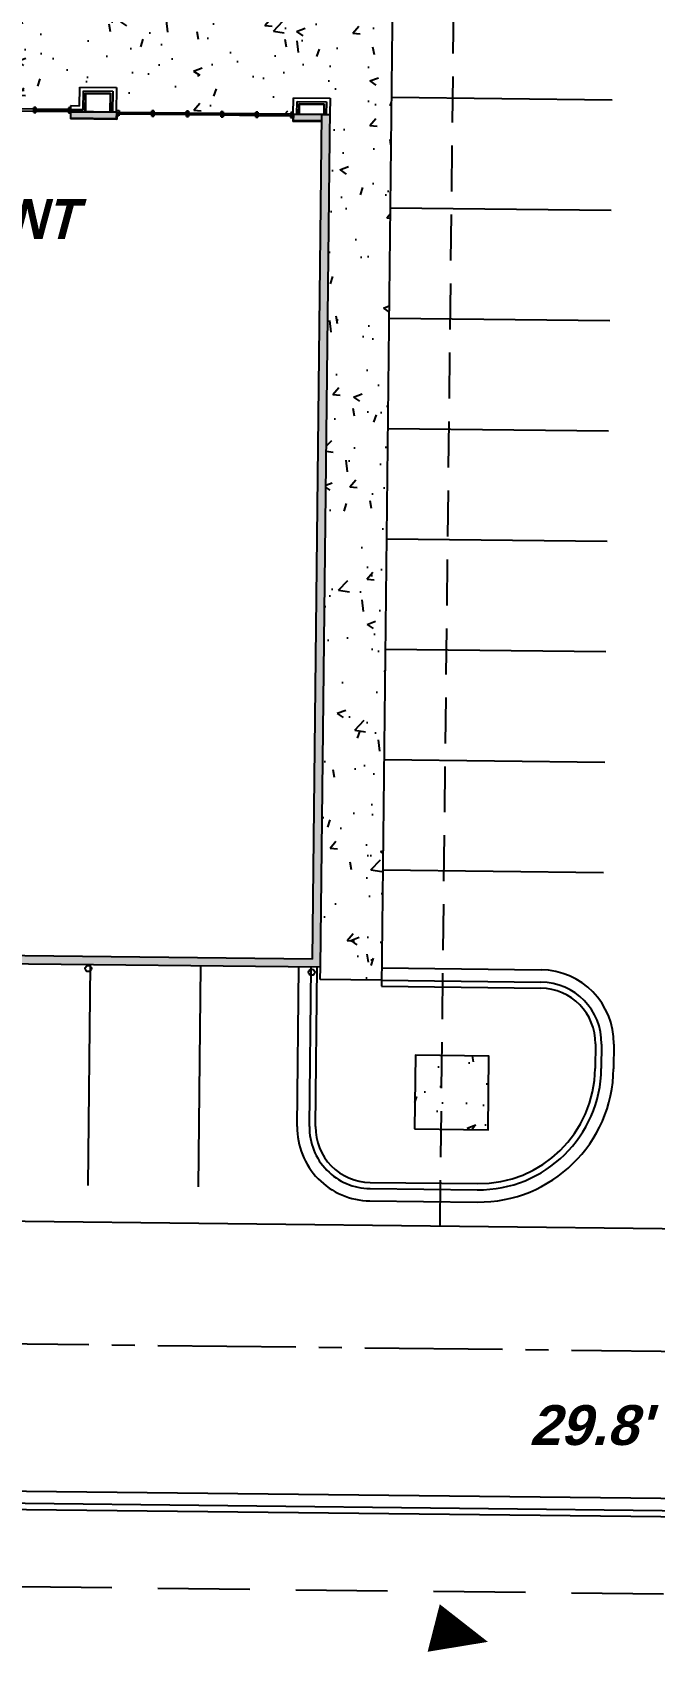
# Model space of a CAD drawing. Header units: feet. Extents: x 2168824 to 2169426, y 1509567 to 1510102.
# Drawn here: x 2169149.8 to 2169200.5, y 1509612.8 to 1509746 of the extents above; entities that cross this region are included whole.
import ezdxf
from ezdxf.enums import TextEntityAlignment as Align

# ---------------------------------------------------------------- set-up
doc = ezdxf.new("R2010")
doc.units = ezdxf.units.FT
doc.header["$LTSCALE"] = 30
doc.header["$MEASUREMENT"] = 0
for name, pattern in [('CENTER2', [1.125, 0.75, -0.125, 0.125, -0.125]), ('HIDDEN', [0.375, 0.25, -0.125]), ('HIDDEN2', [0.1875, 0.125, -0.0625])]:
    doc.linetypes.add(name, pattern=pattern)
for name, color, linetype in [('1_CONTOURS_MINOR', 1, 'Continuous'), ('1_DRSPOTS', 2, 'Continuous'), ('2_EASELINE_UTILITY', 6, 'HIDDEN2'), ('3_CONC_HATCH', 9, 'Continuous'), ('3_STRIPE', 252, 'Continuous'), ('4_BLDG', 1, 'Continuous'), ('4_BLDG_SHADE', 6, 'Continuous'), ('4_BNDLINE', 3, 'Continuous'), ('4_CENTERLINE', 9, 'CENTER2'), ('4_CURB', 6, 'Continuous')]:
    doc.layers.add(name, color=color, linetype=linetype)
doc.styles.add('SANSARIF', font='sanssb__.ttf', dxfattribs={"oblique": 15})
pattern_1 = [(50, (0, 0), (7.172601826, -0.62752135), [0.75, -8.25]), (355, (0, 0), (-1.387513336, 7.521921337), [0.6, -6.6]), (100.4514, (0.598, -0.052), (5.785093817, 6.89439542), [0.6374019, -7.01142112]), (46.1842, (0, 2), (10.672410486, -1.655190143), [1.125, -12.375]), (96.6356, (0.889, 1.862), (9.346627055, 9.74117871), [0.95610288, -10.51713]), (351.1842, (0, 2), (9.34661945, 9.74118601), [0.9, -9.9]), (21, (1, 1.5), (5.969070521, -4.026188907), [0.75, -8.25]), (326, (1, 1.5), (2.43315332, 7.25150045), [0.6, -6.6]), (71.4514, (1.4974, 1.1645), (8.402226286, 3.225304967), [0.6374019, -7.01142112]), (37.5, (0, 0), (0.1215985532, 3.3289385383), [0, -6.52, 0, -6.7, 0, -6.625]), (7.5, (0, 0), (2.6306953744, 3.944117119), [0, -3.82, 0, -6.37, 0, -2.525]), (327.5, (-2.23, 0), (5.3382243617, -0.2255487173), [0, -2.5, 0, -7.8, 0, -10.35]), (317.5, (-3.23, 0), (5.8318616934, 1.001049823), [0, -3.25, 0, -5.18, 0, -7.35])]

msp = doc.modelspace()

# ---------------------------------------------------------------- hatches: boundary and pattern name
at = {"layer": '3_CONC_HATCH'}
h = msp.add_hatch(dxfattribs=at)
h.set_pattern_fill('AR-CONC', color=256, style=0)
h.set_pattern_definition(pattern_1)
h.paths.add_polyline_path([(2169179.15, 1509749.72), (2169108.21, 1509750.52), (2169108.07, 1509740.02), (2169108.2, 1509740.02), (2169108.2, 1509740.15), (2169108.37, 1509740.14), (2169108.37, 1509740.02), (2169110.87, 1509739.99), (2169110.87, 1509740.12), (2169111.04, 1509740.11), (2169111.04, 1509739.99), (2169113.54, 1509739.96), (2169113.54, 1509740.09), (2169113.7, 1509740.08), (2169114.04, 1509740.08), (2169114.05, 1509741.33), (2169117.05, 1509741.3), (2169117.04, 1509740.09), (2169117.13, 1509740.09), (2169117.24, 1509740.09), (2169117.24, 1509739.96), (2169119.91, 1509739.93), (2169119.91, 1509740.06), (2169120.08, 1509740.05), (2169120.08, 1509739.93), (2169122.74, 1509739.9), (2169122.74, 1509740.02), (2169122.91, 1509740.02), (2169122.91, 1509739.9), (2169125.58, 1509739.87), (2169125.58, 1509739.99), (2169125.74, 1509739.99), (2169125.74, 1509739.86), (2169128.41, 1509739.83), (2169128.41, 1509739.96), (2169128.58, 1509739.96), (2169128.58, 1509739.83), (2169131.24, 1509739.8), (2169131.24, 1509739.93), (2169131.46, 1509739.92), (2169131.48, 1509741.8), (2169134.48, 1509741.77), (2169134.47, 1509740.22), (2169135.21, 1509740.22), (2169135.21, 1509740.05), (2169135.37, 1509740.05), (2169135.37, 1509739.92), (2169138.04, 1509739.89), (2169138.04, 1509740.02), (2169138.21, 1509740.02), (2169138.2, 1509739.89), (2169140.87, 1509739.86), (2169140.87, 1509739.99), (2169141.04, 1509739.98), (2169143.18, 1509742.08), (2169143.29, 1509741.98), (2169143.28, 1509741.97, -0.1863), (2169144.04, 1509739.95, -0.1863), (2169144.84, 1509741.96), (2169144.84, 1509741.96), (2169144.94, 1509742.06), (2169147.04, 1509739.92), (2169147.2, 1509739.91), (2169147.2, 1509739.79), (2169149.87, 1509739.76), (2169149.87, 1509739.88), (2169150.04, 1509739.88), (2169150.04, 1509739.76), (2169152.7, 1509739.73), (2169152.7, 1509739.85), (2169152.87, 1509739.85), (2169152.87, 1509740.02), (2169153.6, 1509740.01), (2169153.62, 1509741.55), (2169156.62, 1509741.52), (2169156.6, 1509739.97), (2169156.6, 1509739.97), (2169156.6, 1509739.64), (2169156.66, 1509739.64), (2169156.83, 1509739.64), (2169156.83, 1509739.51), (2169159.49, 1509739.48), (2169159.5, 1509739.61), (2169159.66, 1509739.61), (2169159.66, 1509739.48), (2169162.33, 1509739.45), (2169162.33, 1509739.58), (2169162.5, 1509739.58), (2169162.49, 1509739.45), (2169165.16, 1509739.42), (2169165.16, 1509739.55), (2169165.33, 1509739.54), (2169165.33, 1509739.42), (2169167.99, 1509739.39), (2169167.99, 1509739.51), (2169168.16, 1509739.51), (2169168.16, 1509739.39), (2169170.83, 1509739.36), (2169170.83, 1509739.48), (2169171.03, 1509739.48), (2169171.05, 1509740.69), (2169174.05, 1509740.65), (2169174.04, 1509739.78), (2169174.04, 1509739.78), (2169173.91, 1509728.2), (2169178.91, 1509728.25)])
h = msp.add_hatch(dxfattribs=at)
h.set_pattern_fill('AR-CONC', color=256, style=0)
h.set_pattern_definition(pattern_1)
h.paths.add_polyline_path([(2169178.91, 1509728.25), (2169173.91, 1509728.2), (2169173.37, 1509680.25), (2169178.37, 1509680.29)])
h = msp.add_hatch(dxfattribs=at)
h.set_pattern_fill('AR-CONC', color=256, style=0)
h.set_pattern_definition(pattern_1)
h.paths.add_polyline_path([(2169178.37, 1509680.29), (2169173.37, 1509680.25), (2169173.25, 1509669.78), (2169173.24, 1509668.78), (2169178.24, 1509668.73)])
h = msp.add_hatch(dxfattribs=at)
h.set_pattern_fill('AR-CONC', color=256, style=0)
h.set_pattern_definition(pattern_1)
h.paths.add_polyline_path([(2169187, 1509662.54), (2169181, 1509662.61), (2169180.93, 1509656.61), (2169186.93, 1509656.54)])
at = {"layer": '4_BLDG_SHADE'}
for points in [[(2169156.61, 1509739.47), (2169152.87, 1509739.52), (2169152.86, 1509739.02), (2169156.6, 1509738.97)], [(2169173.38, 1509739.29), (2169171.05, 1509739.31), (2169171.04, 1509738.81), (2169173.37, 1509738.79)], [(2169174.03, 1509739.32), (2169173.38, 1509739.33), (2169173.18, 1509722.25), (2169173.84, 1509722.14)], [(2169173.84, 1509722.14), (2169173.18, 1509722.25), (2169172.88, 1509694.97), (2169173.53, 1509694.85)], [(2169173.53, 1509694.85), (2169172.88, 1509694.97), (2169172.6, 1509670.45), (2169151.09, 1509670.69), (2169151.43, 1509670.03), (2169173.25, 1509669.78)], [(2169151.09, 1509670.69), (2169117.3, 1509671.07), (2169117.29, 1509670.41), (2169151.43, 1509670.03)]]:
    msp.add_hatch(color=256, dxfattribs=at).paths.add_polyline_path(points)

# ---------------------------------------------------------------- linework, layer by layer
at = {"layer": '1_CONTOURS_MINOR', "elevation": 736}
msp.add_lwpolyline([(2169186.91, 1509614.78, 0, 4, 0), (2169182.49, 1509615.91, 4, 4, 0)], format="xyseb", dxfattribs=at)
at = {"layer": '1_DRSPOTS'}
for centre in [(2169154.32, 1509669.68), (2169172.54, 1509669.38)]:
    msp.add_circle(centre, 0.25, dxfattribs=at)
at = {"layer": '2_EASELINE_UTILITY'}
msp.add_line((2169183.01, 1509648.67), (2169185.16, 1509839.68), dxfattribs=at)
at = {"layer": '3_STRIPE'}
for p, q in [((2169179.05, 1509740.72), (2169197.05, 1509740.52)), ((2169178.95, 1509731.72), (2169196.95, 1509731.52)), ((2169178.85, 1509722.72), (2169196.85, 1509722.52)), ((2169178.75, 1509713.72), (2169196.74, 1509713.52)), ((2169178.64, 1509704.72), (2169196.64, 1509704.52)), ((2169178.54, 1509695.72), (2169196.54, 1509695.52)), ((2169178.44, 1509686.73), (2169196.44, 1509686.52)), ((2169178.34, 1509677.73), (2169196.34, 1509677.52))]:
    msp.add_line(p, q, dxfattribs=at)
at = {"layer": '4_BLDG'}
for p, q in [((2169153.6, 1509740.01, 0), (2169153.62, 1509741.55, 0)), ((2169153.62, 1509741.55, 0), (2169156.62, 1509741.52, 0)), ((2169153.9, 1509739.7, 0), (2169153.92, 1509741.24, 0)), ((2169153.92, 1509741.24, 0), (2169156.31, 1509741.22, 0)), ((2169154.06, 1509739.55, 0), (2169154.08, 1509741.08, 0)), ((2169154.08, 1509741.08, 0), (2169156.14, 1509741.05, 0)), ((2169154.11, 1509739.54, 0), (2169154.12, 1509741.03, 0)), ((2169154.12, 1509741.03, 0), (2169156.1, 1509741.01, 0)), ((2169156.1, 1509741.01, 0), (2169156.09, 1509739.52, 0)), ((2169156.14, 1509741.05, 0), (2169156.13, 1509739.52, 0)), ((2169156.31, 1509741.22, 0), (2169156.29, 1509739.52, 0)), ((2169156.62, 1509741.52, 0), (2169156.6, 1509739.52, 0)), ((2169149.87, 1509739.76, 0), (2169147.2, 1509739.79, 0)), ((2169147.2, 1509739.62, 0), (2169149.87, 1509739.59, 0)), ((2169149.87, 1509739.88, 0), (2169149.87, 1509739.47, 0)), ((2169150.04, 1509739.88, 0), (2169149.87, 1509739.88, 0)), ((2169149.87, 1509739.88, 0), (2169150.04, 1509739.88, 0)), ((2169149.87, 1509739.47, 0), (2169149.87, 1509739.88, 0)), ((2169149.87, 1509739.59, 0), (2169149.87, 1509739.76, 0)), ((2169149.87, 1509739.47, 0), (2169150.03, 1509739.47, 0)), ((2169150.03, 1509739.47, 0), (2169149.87, 1509739.47, 0)), ((2169150.03, 1509739.47, 0), (2169150.04, 1509739.88, 0)), ((2169150.04, 1509739.88, 0), (2169150.03, 1509739.47, 0)), ((2169150.04, 1509739.76, 0), (2169150.03, 1509739.59, 0)), ((2169150.03, 1509739.59, 0), (2169152.7, 1509739.56, 0)), ((2169152.7, 1509739.73, 0), (2169150.04, 1509739.76, 0)), ((2169150.2, 1509739.76, 0), (2169150.2, 1509739.59, 0)), ((2169150.2, 1509739.67, 0), (2169152.54, 1509739.65, 0)), ((2169152.54, 1509739.73, 0), (2169152.53, 1509739.56, 0)), ((2169152.7, 1509739.85, 0), (2169152.7, 1509739.44, 0)), ((2169152.87, 1509739.85, 0), (2169152.7, 1509739.85, 0)), ((2169152.7, 1509739.56, 0), (2169152.7, 1509739.73, 0)), ((2169152.7, 1509739.44, 0), (2169152.87, 1509739.43, 0)), ((2169152.87, 1509740.02, 0), (2169152.86, 1509738.96, 0)), ((2169153.6, 1509740.01, 0), (2169152.87, 1509740.02, 0)), ((2169152.87, 1509739.43, 0), (2169152.87, 1509739.85, 0)), ((2169153.9, 1509739.7, 0), (2169152.87, 1509739.71, 0)), ((2169156.66, 1509739.52, 0), (2169152.87, 1509739.56, 0)), ((2169156.61, 1509739.47, 0), (2169152.87, 1509739.52, 0)), ((2169156.6, 1509739.97, 0), (2169156.6, 1509739.52, 0)), ((2169156.61, 1509739.47, 0), (2169156.6, 1509738.97, 0)), ((2169156.66, 1509739.52, 0), (2169156.65, 1509738.92, 0)), ((2169156.66, 1509739.64, 0), (2169156.83, 1509739.64, 0)), ((2169156.66, 1509739.22, 0), (2169156.66, 1509739.64, 0)), ((2169156.83, 1509739.64, 0), (2169156.82, 1509739.22, 0)), ((2169156.83, 1509739.51, 0), (2169159.49, 1509739.48, 0)), ((2169156.83, 1509739.35, 0), (2169156.83, 1509739.51, 0)), ((2169156.99, 1509739.51, 0), (2169156.99, 1509739.35, 0)), ((2169159.33, 1509739.4, 0), (2169156.99, 1509739.43, 0)), ((2169159.33, 1509739.49, 0), (2169159.33, 1509739.32, 0)), ((2169159.49, 1509739.19, 0), (2169159.5, 1509739.61, 0)), ((2169159.5, 1509739.61, 0), (2169159.49, 1509739.19, 0)), ((2169159.49, 1509739.48, 0), (2169159.49, 1509739.32, 0)), ((2169159.5, 1509739.61, 0), (2169159.66, 1509739.61, 0)), ((2169159.66, 1509739.61, 0), (2169159.5, 1509739.61, 0)), ((2169159.66, 1509739.61, 0), (2169159.66, 1509739.19, 0)), ((2169159.66, 1509739.19, 0), (2169159.66, 1509739.61, 0)), ((2169159.66, 1509739.48, 0), (2169162.33, 1509739.45, 0)), ((2169159.66, 1509739.32, 0), (2169159.66, 1509739.48, 0)), ((2169159.83, 1509739.48, 0), (2169159.83, 1509739.31, 0)), ((2169162.16, 1509739.37, 0), (2169159.83, 1509739.4, 0)), ((2169162.16, 1509739.45, 0), (2169162.16, 1509739.29, 0)), ((2169162.32, 1509739.16, 0), (2169162.33, 1509739.58, 0)), ((2169162.33, 1509739.58, 0), (2169162.32, 1509739.16, 0)), ((2169162.33, 1509739.58, 0), (2169162.5, 1509739.58, 0)), ((2169162.5, 1509739.58, 0), (2169162.33, 1509739.58, 0)), ((2169162.33, 1509739.45, 0), (2169162.33, 1509739.29, 0)), ((2169162.5, 1509739.58, 0), (2169162.49, 1509739.16, 0)), ((2169162.49, 1509739.16, 0), (2169162.5, 1509739.58, 0)), ((2169162.49, 1509739.45, 0), (2169165.16, 1509739.42, 0)), ((2169162.49, 1509739.28, 0), (2169162.49, 1509739.45, 0)), ((2169162.66, 1509739.45, 0), (2169162.66, 1509739.28, 0)), ((2169164.99, 1509739.34, 0), (2169162.66, 1509739.37, 0)), ((2169164.99, 1509739.42, 0), (2169164.99, 1509739.26, 0)), ((2169165.16, 1509739.55, 0), (2169165.33, 1509739.54, 0)), ((2169165.16, 1509739.13, 0), (2169165.16, 1509739.55, 0)), ((2169165.16, 1509739.55, 0), (2169165.16, 1509739.13, 0)), ((2169165.33, 1509739.54, 0), (2169165.16, 1509739.55, 0)), ((2169165.16, 1509739.42, 0), (2169165.16, 1509739.25, 0)), ((2169165.33, 1509739.54, 0), (2169165.32, 1509739.13, 0)), ((2169165.32, 1509739.13, 0), (2169165.33, 1509739.54, 0)), ((2169165.33, 1509739.42, 0), (2169167.99, 1509739.39, 0)), ((2169165.33, 1509739.25, 0), (2169165.33, 1509739.42, 0)), ((2169165.49, 1509739.42, 0), (2169165.49, 1509739.25, 0)), ((2169167.83, 1509739.39, 0), (2169167.83, 1509739.22, 0)), ((2169167.99, 1509739.51, 0), (2169167.99, 1509739.1, 0)), ((2169168.16, 1509739.51, 0), (2169167.99, 1509739.51, 0)), ((2169167.99, 1509739.51, 0), (2169168.16, 1509739.51, 0)), ((2169167.99, 1509739.1, 0), (2169167.99, 1509739.51, 0)), ((2169167.99, 1509739.39, 0), (2169167.99, 1509739.22, 0)), ((2169168.16, 1509739.09, 0), (2169168.16, 1509739.51, 0)), ((2169168.16, 1509739.51, 0), (2169168.16, 1509739.09, 0)), ((2169168.16, 1509739.39, 0), (2169170.83, 1509739.36, 0)), ((2169168.16, 1509739.22, 0), (2169168.16, 1509739.39, 0)), ((2169168.33, 1509739.38, 0), (2169168.33, 1509739.22, 0)), ((2169170.83, 1509739.48, 0), (2169170.82, 1509739.06, 0)), ((2169170.99, 1509739.48, 0), (2169170.83, 1509739.48, 0)), ((2169170.94, 1509739.48, 0), (2169171.03, 1509739.48, 0)), ((2169170.99, 1509739.06, 0), (2169170.99, 1509739.48, 0)), ((2169171.03, 1509739.35, 0), (2169171.05, 1509740.69, 0)), ((2169171.05, 1509740.69, 0), (2169174.05, 1509740.65, 0)), ((2169171.34, 1509739.35, 0), (2169171.35, 1509740.38, 0)), ((2169171.35, 1509740.38, 0), (2169173.74, 1509740.35, 0)), ((2169171.5, 1509739.35, 0), (2169171.51, 1509740.21, 0)), ((2169171.51, 1509740.21, 0), (2169173.57, 1509740.19, 0)), ((2169171.54, 1509739.35, 0), (2169171.55, 1509740.17, 0)), ((2169171.55, 1509740.17, 0), (2169173.53, 1509740.15, 0)), ((2169173.25, 1509669.78), (2169174.04, 1509739.78)), ((2169173.53, 1509740.15, 0), (2169173.52, 1509739.33, 0)), ((2169173.57, 1509740.19, 0), (2169173.56, 1509739.33, 0)), ((2169173.74, 1509740.35, 0), (2169173.73, 1509739.32, 0)), ((2169174.05, 1509740.65, 0), (2169174.03, 1509739.32, 0)), ((2169156.6, 1509738.97, 0), (2169152.86, 1509739.02, 0)), ((2169156.65, 1509738.92, 0), (2169152.86, 1509738.96, 0)), ((2169156.82, 1509739.22, 0), (2169156.66, 1509739.22, 0)), ((2169159.49, 1509739.32, 0), (2169156.83, 1509739.35, 0)), ((2169159.66, 1509739.19, 0), (2169159.49, 1509739.19, 0)), ((2169159.49, 1509739.19, 0), (2169159.66, 1509739.19, 0)), ((2169162.33, 1509739.29, 0), (2169159.66, 1509739.32, 0)), ((2169162.49, 1509739.16, 0), (2169162.32, 1509739.16, 0)), ((2169162.32, 1509739.16, 0), (2169162.49, 1509739.16, 0)), ((2169165.16, 1509739.25, 0), (2169162.49, 1509739.28, 0)), ((2169165.32, 1509739.13, 0), (2169165.16, 1509739.13, 0)), ((2169165.16, 1509739.13, 0), (2169165.32, 1509739.13, 0)), ((2169167.99, 1509739.22, 0), (2169165.33, 1509739.25, 0)), ((2169167.83, 1509739.31, 0), (2169165.49, 1509739.33, 0)), ((2169167.99, 1509739.1, 0), (2169168.16, 1509739.09, 0)), ((2169168.16, 1509739.09, 0), (2169167.99, 1509739.1, 0)), ((2169170.82, 1509739.19, 0), (2169168.16, 1509739.22, 0)), ((2169170.66, 1509739.27, 0), (2169168.33, 1509739.3, 0)), ((2169170.66, 1509739.36, 0), (2169170.66, 1509739.19, 0)), ((2169170.83, 1509739.36, 0), (2169170.82, 1509739.19, 0)), ((2169170.82, 1509739.06, 0), (2169170.99, 1509739.06, 0)), ((2169173.57, 1509739.33), (2169170.99, 1509739.35, 0)), ((2169170.99, 1509739.35, 0), (2169170.99, 1509738.76, 0)), ((2169173.37, 1509738.73), (2169170.99, 1509738.76, 0)), ((2169171.05, 1509739.31, 0), (2169171.04, 1509738.81, 0)), ((2169173.37, 1509738.79), (2169171.04, 1509738.81, 0)), ((2169173.38, 1509739.29), (2169171.05, 1509739.31, 0)), ((2169173.25, 1509669.78), (2169117.29, 1509670.41))]:
    msp.add_line(p, q, dxfattribs=at)
at = {"layer": '4_BLDG', "ltscale": 12}
for p, q in [((2169156.66, 1509739.64, 0), (2169156.6, 1509739.64, 0)), ((2169172.6, 1509670.45, 0), (2169173.38, 1509739.33, 0)), ((2169173.38, 1509739.33, 0), (2169174.03, 1509739.32, 0)), ((2169172.6, 1509670.45, 0), (2169117.3, 1509671.07, 0))]:
    msp.add_line(p, q, dxfattribs=at)
at = {"layer": '4_BNDLINE'}
msp.add_line((2169306.34, 1509647.28), (2168948.08, 1509651.32), dxfattribs=at)
at = {"layer": '4_BNDLINE', "linetype": 'HIDDEN'}
msp.add_line((2169426.22, 1509616.13), (2168947.74, 1509621.52), dxfattribs=at)
at = {"layer": '4_CENTERLINE', "ltscale": 0.5}
msp.add_line((2169306.23, 1509637.28), (2168913.17, 1509641.71), dxfattribs=at)
at = {"layer": '4_CURB'}
for p, q in [((2169179.15, 1509749.72), (2169178.23, 1509668.23)), ((2169173.24, 1509668.78), (2169173.25, 1509669.78)), ((2169178.24, 1509668.73), (2169173.24, 1509668.78)), ((2169178.25, 1509669.73), (2169191.25, 1509669.58)), ((2169178.23, 1509668.23), (2169191.23, 1509668.08)), ((2169178.24, 1509668.73), (2169191.24, 1509668.58)), ((2169195.68, 1509663.53), (2169195.66, 1509661.53)), ((2169196.18, 1509663.52), (2169196.16, 1509661.52)), ((2169197.18, 1509663.51), (2169197.16, 1509661.51)), ((2169177.3, 1509652.24), (2169186.05, 1509652.14)), ((2169177.3, 1509651.74), (2169186.05, 1509651.64)), ((2169177.28, 1509650.74), (2169186.03, 1509650.64)), ((2169306.1, 1509625.28), (2168955.8, 1509629.23)), ((2169306.08, 1509623.78), (2168958.28, 1509627.7)), ((2169306.08, 1509624.28), (2168958.29, 1509628.2))]:
    msp.add_line(p, q, dxfattribs=at)
at = {"layer": '4_CURB', "ltscale": 12}
for p, q in [((2169154.3, 1509652), (2169154.5, 1509669.99)), ((2169163.3, 1509651.89), (2169163.5, 1509669.89)), ((2169171.35, 1509656.8), (2169171.5, 1509669.8)), ((2169172.35, 1509656.79), (2169172.5, 1509669.79)), ((2169172.85, 1509656.79), (2169173, 1509669.79))]:
    msp.add_line(p, q, dxfattribs=at)
msp.add_lwpolyline([(2169180.93, 1509656.61), (2169186.93, 1509656.54), (2169187, 1509662.54), (2169181, 1509662.61)], close=True, dxfattribs=at)
at = {"layer": '4_CURB'}
for centre, radius, start, end in [((2169191.18, 1509663.58), 6, 359.3543, 89.3543), ((2169191.18, 1509663.58), 4.5, 359.3543, 89.3543), ((2169191.18, 1509663.58), 5, 359.3543, 89.3543), ((2169186.16, 1509661.64), 11, 269.3543, 359.3543), ((2169186.16, 1509661.64), 9.5, 269.3543, 359.3543), ((2169186.16, 1509661.64), 10, 269.3543, 359.3543), ((2169177.35, 1509656.74), 6, 179.3543, 269.3543), ((2169177.35, 1509656.74), 5, 179.3543, 269.3543), ((2169177.35, 1509656.74), 4.5, 179.3543, 269.3543)]:
    msp.add_arc(centre, radius, start, end, dxfattribs=at)

# ---------------------------------------------------------------- texts
at = {"layer": '4_BLDG', "style": 'SANSARIF', "oblique": 15, "width": 0.9}
msp.add_text('RESTAURANT', height=3.25, dxfattribs=at).set_placement((2169139.29, 1509729.17), align=Align.CENTER)
at = {"layer": '4_CURB', "style": 'SANSARIF', "oblique": 15}
msp.add_text("29.8' INGRESS / EGRESS EASEMENT", height=3.25, dxfattribs=at).set_placement((2169230.68, 1509630.83), align=Align.CENTER)

doc.saveas('drawing.dxf')
